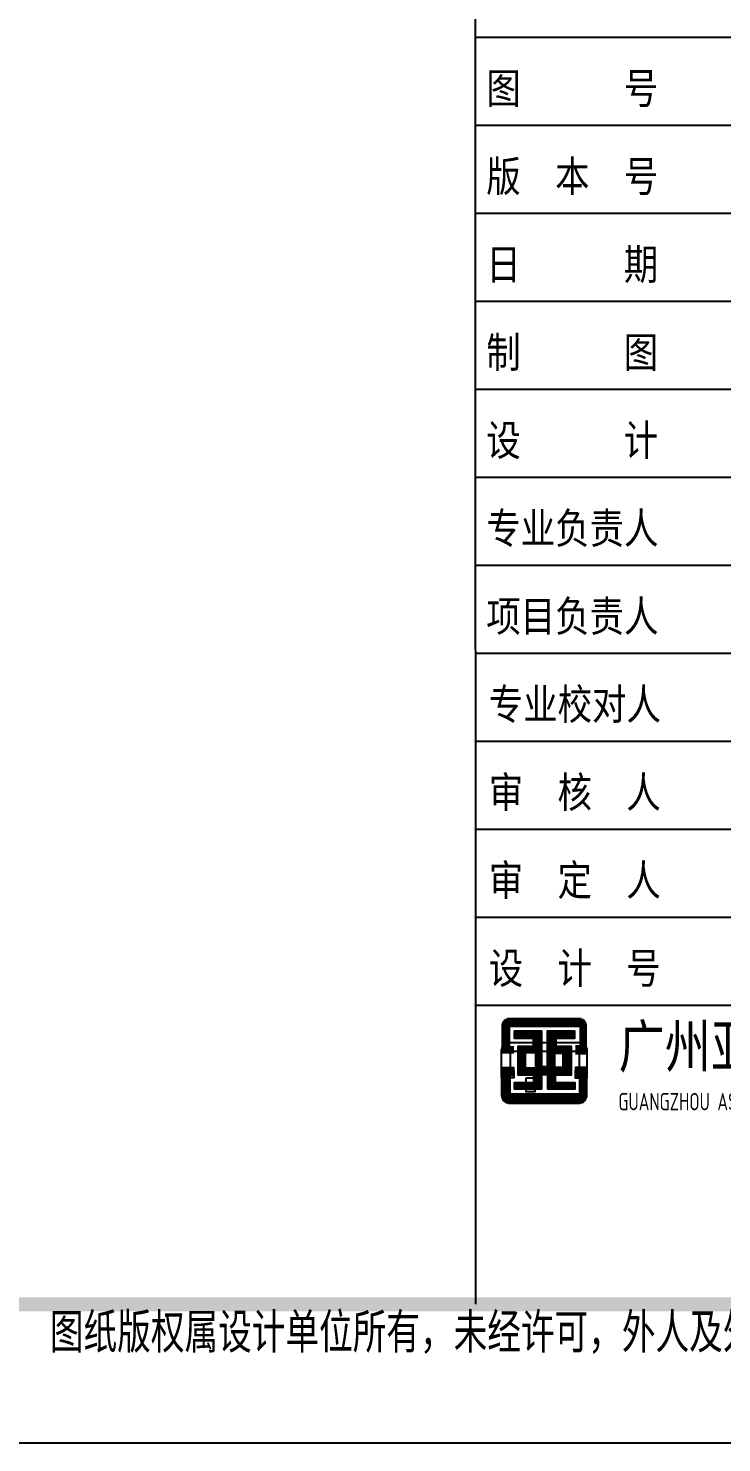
# Model space of a CAD drawing. Extents: x -446699 to 757189, y -606167 to -103070.
# Drawn here: x 62442 to 74266, y -381636 to -357522 of the extents above; entities that cross this region are included whole.
import ezdxf

# ---------------------------------------------------------------- set-up
doc = ezdxf.new("R2010")
doc.units = 0
doc.header["$LTSCALE"] = 1000
doc.header["$MEASUREMENT"] = 0
doc.layers.add('14', color=14, linetype='Continuous')
doc.layers.add('PUB_TITLE', color=4, linetype='Continuous')
doc.styles.add('HT', font='')
doc.styles.add('HZTXT', font='romane.shx', dxfattribs={"width": 0.7, "bigfont": 'hztxt.shx'})
doc.styles.get("Standard").update_dxf_attribs({"font": 'gbenor.shx', "bigfont": 'gbcbig.shx'})
doc.styles.add('宋体', font='')
doc.styles.get('HT').set_extended_font_data('SimHei')
doc.styles.get('宋体').set_extended_font_data('宋体')

# ---------------------------------------------------------------- blocks, each defined once
blk = doc.blocks.new('YHYHHRR')
at = {"layer": '14'}
h = blk.add_hatch(dxfattribs=at)
h.set_pattern_fill('ANSI31', color=256, scale=100, angle=135, style=0)
h.set_pattern_definition([(180, (39854.403, 382911.676), (-3e-15, -12.5), [])])
edge = h.paths.add_edge_path()
edge.add_line((257319, 463784), (257319, 463702))
edge.add_line((257319, 463702), (257178, 463702))
edge.add_line((257178, 463702), (257178, 464013))
edge.add_arc((257268, 464013), 90, 90, 180, ccw=False)
edge.add_line((257268, 464103), (258058, 464103))
edge.add_arc((258058, 464013), 90, 0, 90, ccw=False)
edge.add_line((258148, 464013), (258148, 463697))
edge.add_line((258148, 463697), (258019, 463697))
edge.add_line((258019, 463697), (258019, 463791))
edge.add_line((258019, 463791), (258048, 463791))
edge.add_line((258048, 463791), (258062, 463791))
edge.add_line((258062, 463791), (258062, 464003))
edge.add_line((258062, 464003), (257275, 464003))
edge.add_line((257275, 464003), (257275, 463784))
edge.add_line((257275, 463784), (257319, 463784))
h.paths.add_polyline_path([(257701, 463551), (257701, 463959), (258008, 463959), (258008, 463871), (257795, 463871), (257795, 463785), (257967, 463785), (257967, 463454), (257788, 463454), (257788, 463371), (258010, 463371), (258010, 463294), (257702, 463294), (257702, 463456), (257632, 463456), (257632, 463294), (257324, 463294), (257324, 463371), (257546, 463371), (257546, 463454), (257367, 463454), (257367, 463785), (257539, 463785), (257539, 463871), (257326, 463871), (257326, 463959), (257633, 463959), (257633, 463551)])
h.paths.add_polyline_path([(257456, 463701), (257554, 463701), (257554, 463545), (257456, 463545)], flags=16)
h.paths.add_polyline_path([(257878, 463701), (257781, 463701), (257781, 463545), (257878, 463545)], flags=16)
edge = h.paths.add_edge_path()
edge.add_line((257319, 463455), (257319, 463537))
edge.add_line((257319, 463537), (257178, 463537))
edge.add_line((257178, 463537), (257178, 463226))
edge.add_arc((257268, 463226), 90, 180, 270)
edge.add_line((257268, 463136), (258058, 463136))
edge.add_arc((258058, 463226), 90, 270, 360)
edge.add_line((258148, 463226), (258148, 463542))
edge.add_line((258148, 463542), (258019, 463542))
edge.add_line((258019, 463542), (258019, 463448))
edge.add_line((258019, 463448), (258048, 463448))
edge.add_line((258048, 463448), (258062, 463448))
edge.add_line((258062, 463448), (258062, 463236))
edge.add_line((258062, 463236), (257275, 463236))
edge.add_line((257275, 463236), (257275, 463455))
edge.add_line((257275, 463455), (257319, 463455))
at = {"layer": '14', "color": 14}
for p, q in [((256875, 490950), (256881, 460850)), ((256881, 475250), (266881, 475250)), ((256881, 474250), (266881, 474250)), ((256881, 473250), (266881, 473250)), ((256881, 472250), (266881, 472250)), ((256881, 471250), (266881, 471250)), ((256881, 470250), (266881, 470250)), ((256881, 469250), (266881, 469250)), ((256881, 468250), (266881, 468250)), ((256881, 468250), (266881, 468250)), ((256881, 468250), (266881, 468250)), ((256881, 467250), (266881, 467250)), ((256881, 466250), (266881, 466250)), ((256881, 465250), (266881, 465250)), ((256881, 464250), (266881, 464250)), ((256881, 464250), (266881, 464250))]:
    blk.add_line(p, q, dxfattribs=at)
at = {"layer": '14'}
blk.add_lwpolyline([(257701, 463551), (257701, 463551), (257701, 463959), (258008, 463959), (258008, 463871), (257795, 463871), (257795, 463785), (257967, 463785), (257967, 463454), (257788, 463454), (257788, 463371), (258010, 463371), (258010, 463294), (257702, 463294), (257702, 463456), (257632, 463456), (257632, 463294), (257324, 463294), (257324, 463371), (257546, 463371), (257546, 463454), (257367, 463454), (257367, 463785), (257539, 463785), (257539, 463871), (257326, 463871), (257326, 463959), (257633, 463959), (257633, 463551), (257701, 463551)], dxfattribs=at)
for points in [[(257319, 463505), (257319, 463423), (257178, 463423), (257178, 463734, -0.414214), (257268, 463824), (258058, 463824, -0.414214), (258148, 463734), (258148, 463418), (258019, 463418), (258019, 463512), (258048, 463512), (258062, 463512), (258062, 463724), (257275, 463724), (257275, 463505)], [(257319, 463455), (257319, 463537), (257178, 463537), (257178, 463226, 0.414214), (257268, 463136), (258058, 463136, 0.414214), (258148, 463226), (258148, 463542), (258019, 463542), (258019, 463448), (258048, 463448), (258062, 463448), (258062, 463236), (257275, 463236), (257275, 463455)]]:
    blk.add_lwpolyline(points, format="xyb", close=True, dxfattribs=at)
for points in [[(257878, 463701), (257781, 463701), (257781, 463545), (257878, 463545)], [(257456, 463422), (257554, 463422), (257554, 463266), (257456, 463266)]]:
    blk.add_lwpolyline(points, close=True, dxfattribs=at)
at = {"layer": '14', "color": 14, "style": '宋体', "width": 0.82}
for s, p in [('图      号', (257004, 474495)), ('版  本  号', (257004, 473495)), ('日      期', (257004, 472495)), ('制      图', (257004, 471495)), ('设      计', (257004, 470495)), ('专业负责人', (257004, 469495)), ('项目负责人', (257004, 468495)), ('专业校对人', (257032, 467495, -24845)), ('审  核  人', (257032, 466495, -24845)), ('审  定  人', (257032, 465495, -24845)), ('设  计  号', (257032, 464495, -24845))]:
    blk.add_text(s, height=350, dxfattribs=at).set_placement(p)
at = {"layer": '14', "style": 'HT', "width": 0.8}
blk.add_text('广州亚泰建筑设计院有限公司', height=480, dxfattribs=at).set_placement((258509, 463542))
at = {"layer": '14', "width": 0.8}
blk.add_text('GUANGZHOU ASIA TOP ARCHITECTURAL DESIGNINSTITUTE CO.,LTD', height=198, rotation=359.9997, dxfattribs=at).set_placement((258506, 463054, -24845))
at = {"layer": '14', "style": 'HZTXT', "width": 0.85}
blk.add_text('图纸版权属设计单位所有，未经许可，外人及外单位不得翻印复制作为其他工程之用。', height=450, rotation=359.9997, dxfattribs=at).set_placement((252043, 460301))

msp = doc.modelspace()

# ---------------------------------------------------------------- linework, layer by layer
at = {"layer": 'PUB_TITLE'}
msp.add_lwpolyline([(-71082.3, -381635.7), (86567.7, -381635.7), (86567.7, -292535.7), (-71082.3, -292535.7)], close=True, dxfattribs=at)
at = {"layer": 'PUB_TITLE', "color": 14}
msp.add_lwpolyline([(-71082.3, -381635.7), (86567.7, -381635.7), (86567.7, -292535.7), (-71082.3, -292535.7)], close=True, dxfattribs=at)
at = {"layer": 'PUB_TITLE', "color": 14, "const_width": 236}
msp.add_lwpolyline([(-65183.2, -379276), (85067.7, -379276), (85067.7, -294895.7), (-65183.2, -294895.7)], close=True, dxfattribs=at)

# ---------------------------------------------------------------- block references
at = {"xscale": 1.5, "yscale": 1.5, "zscale": 1.5}
msp.add_blockref('YHYHHRR', (-315254.1, -1070550.3), dxfattribs=at)

doc.saveas('drawing.dxf')
